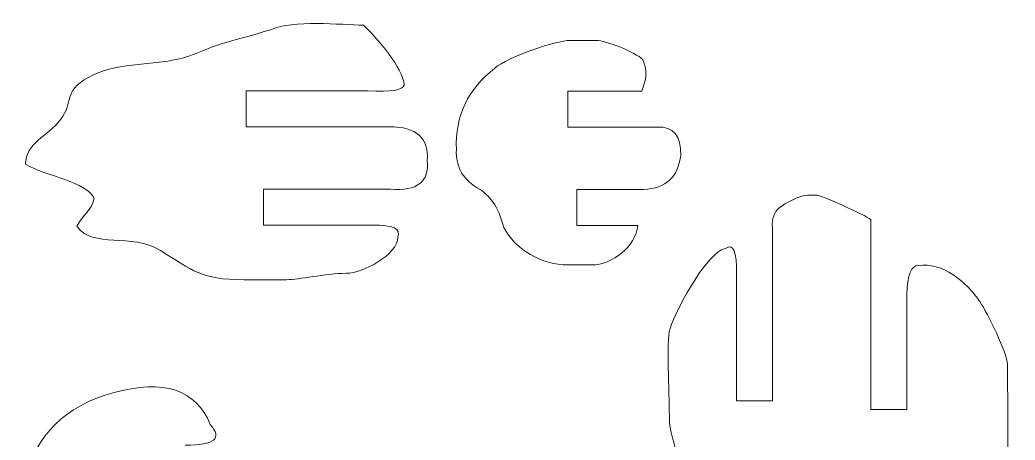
# Model space of a CAD drawing. Header units: inches. Extents: x -250 to 251, y -166 to 168.
# Drawn here: x -166.2 to -87, y 129.5 to 162.9 of the extents above; entities that cross this region are included whole.
import ezdxf

# ---------------------------------------------------------------- set-up
doc = ezdxf.new("R2010")
doc.units = ezdxf.units.IN
doc.header["$MEASUREMENT"] = 0
doc.layers.add('Layer 1', color=7, linetype='Continuous')

msp = doc.modelspace()

# ---------------------------------------------------------------- linework, layer by layer
at = {"layer": 'Layer 1', "color": 1, "lineweight": 9}
for points, knots in [([(-135.608, 157.759), (-135.717, 159.178), (-137.744, 161.427), (-138.842, 162.525), (-138.842, 162.525), (-140.598, 162.563), (-144.546, 162.945), (-146.162, 162.184), (-146.162, 162.184), (-146.242, 162.147), (-149.669, 161.172), (-149.737, 161.161), (-149.737, 161.161), (-150.517, 161.032), (-152.276, 160.134), (-153.482, 159.852), (-153.482, 159.852), (-155.938, 159.279), (-158.636, 159.575), (-160.802, 158.344), (-160.802, 158.344), (-162.745, 157.24), (-161.895, 156.436), (-162.949, 155.035), (-162.949, 155.035), (-163.994, 153.646), (-165.738, 153.157), (-165.738, 151.461)], [0, 0, 0, 0, 0.142857, 0.142857, 0.142857, 0.142857, 0.285714, 0.285714, 0.285714, 0.285714, 0.428571, 0.428571, 0.428571, 0.428571, 0.571429, 0.571429, 0.571429, 0.571429, 0.714286, 0.714286, 0.714286, 0.714286, 0.857143, 0.857143, 0.857143, 0.857143, 1, 1, 1, 1]), ([(-116.711, 157.268), (-116.324, 158.234), (-116.226, 158.785), (-116.612, 159.779), (-116.612, 159.779), (-117.242, 160.396), (-119.519, 161.311), (-120.357, 161.311), (-120.357, 161.311), (-120.357, 161.311), (-122.4, 161.311), (-122.4, 161.311), (-122.4, 161.311), (-123.504, 161.311), (-127.434, 160.002), (-128.385, 159.105)], [0, 0, 0, 0, 0.25, 0.25, 0.25, 0.25, 0.5, 0.5, 0.5, 0.5, 0.75, 0.75, 0.75, 0.75, 1, 1, 1, 1]), ([(-129.575, 149.447), (-130.899, 150.173), (-131.527, 151.229), (-131.461, 152.616), (-131.461, 152.616), (-131.56, 155.305), (-130.535, 157.468), (-128.385, 159.105)], [0, 0, 0, 0, 0.5, 0.5, 0.5, 0.5, 1, 1, 1, 1]), ([(-136.788, 154.428), (-136.788, 154.428), (-148.186, 154.428), (-148.186, 154.428), (-148.186, 154.428), (-148.186, 154.428), (-148.186, 157.288), (-148.186, 157.288), (-148.186, 157.288), (-148.186, 157.288), (-138.514, 157.288), (-138.514, 157.288)], [0, 0, 0, 0, 0.333333, 0.333333, 0.333333, 0.333333, 0.666667, 0.666667, 0.666667, 0.666667, 1, 1, 1, 1]), ([(-115.468, 154.408), (-115.468, 154.408), (-122.6, 154.408), (-122.6, 154.408), (-122.6, 154.408), (-122.6, 154.408), (-122.6, 157.268), (-122.6, 157.268), (-122.6, 157.268), (-122.6, 157.268), (-116.711, 157.268), (-116.711, 157.268)], [0, 0, 0, 0, 0.333333, 0.333333, 0.333333, 0.333333, 0.666667, 0.666667, 0.666667, 0.666667, 1, 1, 1, 1]), ([(-136.689, 149.464), (-134.572, 149.3), (-133.601, 150.06), (-133.778, 151.743), (-133.778, 151.743), (-133.634, 153.555), (-134.638, 154.45), (-136.788, 154.428)], [0, 0, 0, 0, 0.5, 0.5, 0.5, 0.5, 1, 1, 1, 1]), ([(-115.468, 154.408), (-114.195, 154.479), (-113.573, 153.732), (-113.6, 152.168), (-113.6, 152.168), (-113.807, 150.435), (-114.791, 149.527), (-116.552, 149.445)], [0, 0, 0, 0, 0.5, 0.5, 0.5, 0.5, 1, 1, 1, 1]), ([(-136.119, 145.673), (-136.119, 144.207), (-138.962, 142.796), (-140.204, 142.778), (-140.204, 142.778), (-141.984, 142.752), (-143.951, 142.269), (-144.97, 142.269), (-144.97, 142.269), (-144.97, 142.269), (-148.375, 142.269), (-148.375, 142.269), (-148.375, 142.269), (-151.818, 142.269), (-152.412, 142.992), (-155.014, 144.601), (-155.014, 144.601), (-157.318, 146.024), (-160.399, 144.709), (-161.653, 146.524), (-161.653, 146.524), (-161.127, 147.605), (-160.521, 147.646), (-160.291, 148.737), (-160.291, 148.737), (-160.851, 150.061), (-164.119, 150.49), (-165.738, 151.461)], [0, 0, 0, 0, 0.142857, 0.142857, 0.142857, 0.142857, 0.285714, 0.285714, 0.285714, 0.285714, 0.428571, 0.428571, 0.428571, 0.428571, 0.571429, 0.571429, 0.571429, 0.571429, 0.714286, 0.714286, 0.714286, 0.714286, 0.857143, 0.857143, 0.857143, 0.857143, 1, 1, 1, 1]), ([(-138.147, 146.605), (-138.147, 146.605), (-146.802, 146.605), (-146.802, 146.605), (-146.802, 146.605), (-146.802, 146.605), (-146.802, 149.464), (-146.802, 149.464), (-146.802, 149.464), (-146.802, 149.464), (-142.139, 149.464), (-142.139, 149.464)], [0, 0, 0, 0, 0.333333, 0.333333, 0.333333, 0.333333, 0.666667, 0.666667, 0.666667, 0.666667, 1, 1, 1, 1]), ([(-117.024, 146.585), (-117.15, 144.943), (-119.059, 143.439), (-120.697, 143.439), (-120.697, 143.439), (-120.697, 143.439), (-122.57, 143.439), (-122.57, 143.439), (-122.57, 143.439), (-124.66, 143.439), (-126.774, 144.656), (-127.691, 146.427), (-127.691, 146.427), (-128.021, 147.829), (-128.649, 148.835), (-129.575, 149.447)], [0, 0, 0, 0, 0.25, 0.25, 0.25, 0.25, 0.5, 0.5, 0.5, 0.5, 0.75, 0.75, 0.75, 0.75, 1, 1, 1, 1]), ([(-117.024, 146.585), (-117.024, 146.585), (-121.86, 146.585), (-121.86, 146.585), (-121.86, 146.585), (-121.86, 146.585), (-121.86, 149.445), (-121.86, 149.445), (-121.86, 149.445), (-121.86, 149.445), (-116.552, 149.445), (-116.552, 149.445)], [0, 0, 0, 0, 0.333333, 0.333333, 0.333333, 0.333333, 0.666667, 0.666667, 0.666667, 0.666667, 1, 1, 1, 1]), ([(-105.775, 147.98), (-105.307, 148.349), (-104.107, 149.001), (-103.523, 149.001), (-103.523, 149.001), (-103.523, 149.001), (-102.842, 149.001), (-102.842, 149.001), (-102.842, 149.001), (-102.427, 149.001), (-98.941, 147.422), (-98.476, 147.054)], [0, 0, 0, 0, 0.333333, 0.333333, 0.333333, 0.333333, 0.666667, 0.666667, 0.666667, 0.666667, 1, 1, 1, 1]), ([(-95.616, 141.06), (-95.616, 141.06), (-95.616, 131.933), (-95.616, 131.933), (-95.616, 131.933), (-95.616, 131.933), (-98.476, 131.933), (-98.476, 131.933), (-98.476, 131.933), (-98.476, 131.933), (-98.476, 147.054), (-98.476, 147.054)], [0, 0, 0, 0, 0.333333, 0.333333, 0.333333, 0.333333, 0.666667, 0.666667, 0.666667, 0.666667, 1, 1, 1, 1]), ([(-106.31, 146.408), (-106.31, 146.408), (-106.31, 132.622), (-106.31, 132.622), (-106.31, 132.622), (-106.31, 132.622), (-109.17, 132.622), (-109.17, 132.622), (-109.17, 132.622), (-109.17, 132.622), (-109.17, 142.688), (-109.17, 142.688)], [0, 0, 0, 0, 0.333333, 0.333333, 0.333333, 0.333333, 0.666667, 0.666667, 0.666667, 0.666667, 1, 1, 1, 1]), ([(-107.765, 117.243), (-109.333, 118.811), (-111.747, 122.266), (-112.441, 124.149), (-112.441, 124.149), (-112.932, 125.481), (-114.505, 129.833), (-114.502, 131.128), (-114.502, 131.128), (-114.499, 132.675), (-114.719, 136.881), (-114.516, 138.107), (-114.516, 138.107), (-114.32, 139.287), (-111.502, 144.6), (-110.03, 144.745)], [0, 0, 0, 0, 0.25, 0.25, 0.25, 0.25, 0.5, 0.5, 0.5, 0.5, 0.75, 0.75, 0.75, 0.75, 1, 1, 1, 1]), ([(-94.671, 143.384), (-92.843, 143.729), (-90.843, 142.097), (-89.773, 140.49), (-89.773, 140.49), (-89.208, 139.642), (-87.606, 136.412), (-87.606, 135.554), (-87.606, 135.554), (-87.606, 135.554), (-87.556, 126.696), (-87.556, 126.696), (-87.556, 126.696), (-87.556, 126.696), (-87.947, 123.468), (-87.947, 123.468), (-87.947, 123.468), (-87.947, 123.468), (-87.947, 120.064), (-87.947, 120.064), (-87.947, 120.064), (-87.947, 119.759), (-87.613, 113.274), (-87.607, 113.255), (-87.607, 113.255), (-87.36, 112.443), (-87.149, 113.011), (-86.912, 111.553), (-86.912, 111.553), (-86.827, 111.025), (-86.759, 110.324), (-86.528, 109.851), (-86.528, 109.851), (-86.321, 109.428), (-85.622, 106.973), (-85.499, 106.447), (-85.499, 106.447), (-85.308, 105.628), (-84.716, 103.541), (-84.711, 103.042), (-84.711, 103.042), (-84.71, 102.983), (-84.036, 99.787), (-83.986, 99.638), (-83.986, 99.638), (-83.433, 97.992), (-80.545, 93.811), (-80.457, 92.659), (-80.457, 92.659), (-82.125, 88.591), (-85.42, 91.713), (-85.393, 82.957), (-85.393, 82.957), (-85.384, 79.844), (-86.498, 79.832), (-88.287, 78.527)], [0, 0, 0, 0, 0.071429, 0.071429, 0.071429, 0.071429, 0.142857, 0.142857, 0.142857, 0.142857, 0.214286, 0.214286, 0.214286, 0.214286, 0.285714, 0.285714, 0.285714, 0.285714, 0.357143, 0.357143, 0.357143, 0.357143, 0.428571, 0.428571, 0.428571, 0.428571, 0.5, 0.5, 0.5, 0.5, 0.571429, 0.571429, 0.571429, 0.571429, 0.642857, 0.642857, 0.642857, 0.642857, 0.714286, 0.714286, 0.714286, 0.714286, 0.785714, 0.785714, 0.785714, 0.785714, 0.857143, 0.857143, 0.857143, 0.857143, 0.928571, 0.928571, 0.928571, 0.928571, 1, 1, 1, 1]), ([(-153.031, 129.099), (-150.716, 129.088), (-150.054, 129.634), (-151.047, 130.738), (-151.047, 130.738), (-152.171, 133.527), (-154.751, 134.369), (-158.786, 133.263), (-158.786, 133.263), (-162.606, 132.207), (-164.938, 129.896), (-165.782, 126.331), (-165.782, 126.331), (-166.195, 124.598), (-165.385, 121.644), (-163.351, 117.468), (-163.351, 117.468), (-161.482, 114.894), (-159.646, 113.771), (-157.843, 114.101), (-157.843, 114.101), (-154.619, 113.887), (-152.75, 114.629), (-152.237, 116.329), (-152.237, 116.329), (-151.841, 117.68), (-152.37, 118.376), (-153.825, 118.416)], [0, 0, 0, 0, 0.142857, 0.142857, 0.142857, 0.142857, 0.285714, 0.285714, 0.285714, 0.285714, 0.428571, 0.428571, 0.428571, 0.428571, 0.571429, 0.571429, 0.571429, 0.571429, 0.714286, 0.714286, 0.714286, 0.714286, 0.857143, 0.857143, 0.857143, 0.857143, 1, 1, 1, 1])]:
    msp.add_open_spline(points, degree=3, knots=knots, dxfattribs=at)
for points in [[(-138.514, 157.288), (-136.674, 157.198), (-135.705, 157.355), (-135.608, 157.759)], [(-142.139, 149.464), (-142.139, 149.464), (-136.689, 149.464), (-136.689, 149.464)], [(-105.775, 147.98), (-106.168, 147.665), (-106.346, 147.141), (-106.31, 146.408)], [(-136.119, 145.673), (-135.828, 146.326), (-136.504, 146.636), (-138.147, 146.605)], [(-110.03, 144.745), (-109.415, 145.207), (-109.128, 144.521), (-109.17, 142.688)], [(-94.671, 143.384), (-95.265, 143.436), (-95.58, 142.662), (-95.616, 141.06)]]:
    msp.add_open_spline(points, degree=3, dxfattribs=at)

doc.saveas('drawing.dxf')
